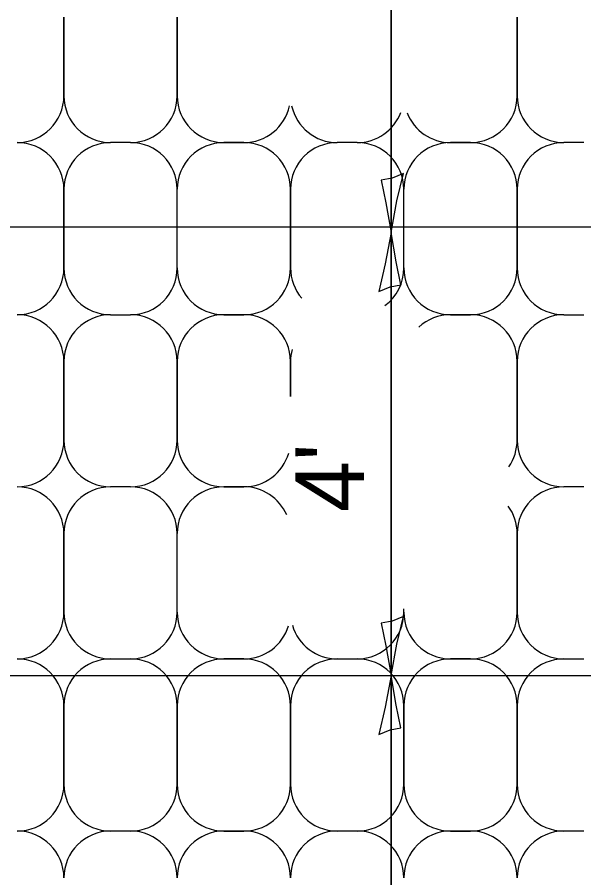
# Model space of a CAD drawing. Extents: x 0 to 2.83, y -0.07 to 1.83.
# Drawn here: x 0.8619 to 0.958, y 0.6316 to 0.7773 of the extents above; entities that cross this region are included whole.
import ezdxf

# ---------------------------------------------------------------- set-up
doc = ezdxf.new("R2010")
doc.units = 0
doc.layers.add('RD_Pr_Roadway_Dimensions', color=7, linetype='Continuous')
doc.layers.add('SH_General_Details', color=7, linetype='Continuous')

msp = doc.modelspace()

# ---------------------------------------------------------------- linework, layer by layer
at = {"layer": 'RD_Pr_Roadway_Dimensions'}
for p, q in [((0.9252951411267712, 0.8751264969507851), (0.9252951411267712, 0.7408693302872279)), ((0.9252951411267712, 0.34526399695898086), (0.9252951411267712, 0.8290673302809396))]:
    msp.add_line(p, q, dxfattribs=at)
for points in [[(0.9273871411344007, 0.7508673302928606), (0.9254651411240891, 0.7500533302823701), (0.9236231411358312, 0.7497393302919962), (0.9244291411301091, 0.7458693302872279), (0.9252951411267712, 0.7408693302872279), (0.92626514113601, 0.7462033302786448)], [(0.9232031411392584, 0.7308713302808502), (0.9251251411301985, 0.7316853302913406), (0.926967141137828, 0.7319993302824596), (0.9261611411234334, 0.7358693302872279), (0.9252951411267712, 0.7408693302872279), (0.9243251411383941, 0.7355353302756944)], [(0.9273871411344007, 0.6758315802815059), (0.9254651411240891, 0.6750175802903869), (0.9236231411358312, 0.6747035802798965), (0.9244291411301091, 0.6708335802952448), (0.9252951411267712, 0.6658335802952448), (0.92626514113601, 0.6711675802866617)], [(0.9232031411392584, 0.6558355802896121), (0.9251251411301985, 0.656649580279986), (0.926967141137828, 0.6569635802904764), (0.9261611411234334, 0.6608335802952447), (0.9252951411267712, 0.6658335802952448), (0.9243251411383941, 0.6604995802837113)]]:
    msp.add_lwpolyline(points, close=True, dxfattribs=at)
at = {"layer": 'SH_General_Details'}
for p, q in [((0.8698515577977494, 0.7773224136235812), (0.8698515577977494, 0.7640065802934268)), ((0.8698515577977494, 0.7640065802934268), (0.8698515577977494, 0.7773224136235812)), ((0.8890573911329701, 0.7773224136235812), (0.8890573911329701, 0.7640065802934268)), ((0.8890573911329701, 0.7640065802934268), (0.8890573911329701, 0.7773224136235812)), ((0.9466748911401227, 0.7640065802934268), (0.9466748911401227, 0.7773224136235812)), ((0.9466748911401227, 0.7773224136235812), (0.9466748911401227, 0.7640065802934268)), ((0.8811407244665518, 0.7560899136262634), (0.8777682244641677, 0.7560899136262634)), ((0.8811407244665518, 0.7560899136262634), (0.8777682244641677, 0.7560899136262634)), ((0.8969740578001335, 0.7560899136262634), (0.9003465578025177, 0.7560899136262634)), ((0.9003465578025177, 0.7560899136262634), (0.8969740578001335, 0.7560899136262634)), ((0.9195523911377386, 0.7560899136262634), (0.9161798911353544, 0.7560899136262634)), ((0.9195523911377386, 0.7560899136262634), (0.9161798911353544, 0.7560899136262634)), ((0.9387582244737044, 0.7560899136262634), (0.9353857244713202, 0.7560899136262634)), ((0.9353857244713202, 0.7560899136262634), (0.9387582244737044, 0.7560899136262634)), ((0.9579640577895537, 0.7560899136262634), (0.9545915578072861, 0.7560899136262634)), ((0.9579640577895537, 0.7560899136262634), (0.9545915578072861, 0.7560899136262634)), ((0.8698515577977494, 0.7348574136095741), (0.8698515577977494, 0.7481732469598451)), ((0.8698515577977494, 0.7481732469598451), (0.8698515577977494, 0.7348574136095741)), ((0.8698515577977494, 0.7481732469598451), (0.8698515577977494, 0.7348574136095741)), ((0.8890573911329701, 0.7348574136095741), (0.8890573911329701, 0.7481732469598451)), ((0.8890573911329701, 0.7348574136095741), (0.8890573911329701, 0.7481732469598451)), ((0.8890573911329701, 0.7348574136095741), (0.8890573911329701, 0.7481732469598451)), ((0.908263224468936, 0.7348574136095741), (0.908263224468936, 0.7481732469598451)), ((0.908263224468936, 0.7481732469598451), (0.908263224468936, 0.7348574136095741)), ((0.908263224468936, 0.7481732469598451), (0.908263224468936, 0.7348574136095741)), ((0.9274690578049019, 0.7348574136095741), (0.9274690578049019, 0.7481732469598451)), ((0.9274690578049019, 0.7348574136095741), (0.9274690578049019, 0.7481732469598451)), ((0.9274690578049019, 0.7348574136095741), (0.9274690578049019, 0.7481732469598451)), ((0.9466748911401227, 0.7348574136095741), (0.9466748911401227, 0.7481732469598451)), ((0.9466748911401227, 0.7481732469598451), (0.9466748911401227, 0.7348574136095741)), ((0.9466748911401227, 0.7481732469598451), (0.9466748911401227, 0.7348574136095741)), ((0.5877775577967956, 0.7418335802952447), (1.0437775577967956, 0.7418335802952447)), ((0.9252951411267712, 0.7408693302872279), (0.9252951411267712, 0.6658335802952448)), ((0.8777682244641677, 0.7269407469431558), (0.8811407244665518, 0.7269407469431558)), ((0.8777682244641677, 0.7269407469431558), (0.8811407244665518, 0.7269407469431558)), ((0.8969740578001335, 0.7269407469431558), (0.9003465578025177, 0.7269407469431558)), ((0.9003465578025177, 0.7269407469431558), (0.8969740578001335, 0.7269407469431558)), ((0.8969740578001335, 0.7269407469431558), (0.9003465578025177, 0.7269407469431558)), ((0.9353857244713202, 0.7269407469431558), (0.9387582244737044, 0.7269407469431558)), ((0.9353857244713202, 0.7269407469431558), (0.9387582244737044, 0.7269407469431558)), ((0.9387582244737044, 0.7269407469431558), (0.9353857244713202, 0.7269407469431558)), ((0.9545915578072861, 0.7269407469431558), (0.9579640577895537, 0.7269407469431558)), ((0.9545915578072861, 0.7269407469431558), (0.9579640577895537, 0.7269407469431558)), ((0.8698515577977494, 0.7190240802767375), (0.8698515577977494, 0.7057082469465831)), ((0.8698515577977494, 0.7057082469465831), (0.8698515577977494, 0.7190240802767375)), ((0.8890573911329701, 0.7190240802767375), (0.8890573911329701, 0.7057082469465831)), ((0.8890573911329701, 0.7057082469465831), (0.8890573911329701, 0.7190240802767375)), ((0.908263224468936, 0.7190240802767375), (0.908263224468936, 0.7130834136205414)), ((0.908263224468936, 0.7130834136205414), (0.908263224468936, 0.7190240802767375)), ((0.9466748911401227, 0.7057082469465831), (0.9466748911401227, 0.7190240802767375)), ((0.9466748911401227, 0.7190240802767375), (0.9466748911401227, 0.7057082469465831)), ((0.8811407244665518, 0.6977915802794197), (0.8777682244641677, 0.6977915802794197)), ((0.8811407244665518, 0.6977915802794197), (0.8777682244641677, 0.6977915802794197)), ((0.8969740578001335, 0.6977915802794197), (0.9003465578025177, 0.6977915802794197)), ((0.9003465578025177, 0.6977915802794197), (0.8969740578001335, 0.6977915802794197)), ((0.9579640577895537, 0.6977915802794197), (0.9545915578072861, 0.6977915802794197)), ((0.9579640577895537, 0.6977915802794197), (0.9545915578072861, 0.6977915802794197)), ((0.8698515577977494, 0.676559080282847), (0.8698515577977494, 0.6898749136130014)), ((0.8698515577977494, 0.6898749136130014), (0.8698515577977494, 0.676559080282847)), ((0.8698515577977494, 0.6898749136130014), (0.8698515577977494, 0.676559080282847)), ((0.8890573911329701, 0.676559080282847), (0.8890573911329701, 0.6898749136130014)), ((0.8890573911329701, 0.676559080282847), (0.8890573911329701, 0.6898749136130014)), ((0.8890573911329701, 0.676559080282847), (0.8890573911329701, 0.6898749136130014)), ((0.9466748911401227, 0.676559080282847), (0.9466748911401227, 0.6898749136130014)), ((0.9466748911401227, 0.6898749136130014), (0.9466748911401227, 0.676559080282847)), ((0.9466748911401227, 0.6898749136130014), (0.9466748911401227, 0.676559080282847)), ((0.9274690578049019, 0.676559080282847), (0.9274690578049019, 0.6771148302952448)), ((0.9274690578049019, 0.676559080282847), (0.9274690578049019, 0.6771148302952448)), ((0.9274690578049019, 0.676559080282847), (0.9274690578049019, 0.6771148302952448)), ((0.8777682244641677, 0.6686424136164286), (0.8811407244665518, 0.6686424136164286)), ((0.8777682244641677, 0.6686424136164286), (0.8811407244665518, 0.6686424136164286)), ((0.8969740578001335, 0.6686424136164286), (0.9003465578025177, 0.6686424136164286)), ((0.8969740578001335, 0.6686424136164286), (0.9003465578025177, 0.6686424136164286)), ((0.9003465578025177, 0.6686424136164286), (0.8969740578001335, 0.6686424136164286)), ((0.9161798911353544, 0.6686424136164286), (0.9195523911377386, 0.6686424136164286)), ((0.9161798911353544, 0.6686424136164286), (0.9195523911377386, 0.6686424136164286)), ((0.9353857244713202, 0.6686424136164286), (0.9387582244737044, 0.6686424136164286)), ((0.9353857244713202, 0.6686424136164286), (0.9387582244737044, 0.6686424136164286)), ((0.9387582244737044, 0.6686424136164286), (0.9353857244713202, 0.6686424136164286)), ((0.9545915578072861, 0.6686424136164286), (0.9579640577895537, 0.6686424136164286)), ((0.9545915578072861, 0.6686424136164286), (0.9579640577895537, 0.6686424136164286)), ((0.5877775577967956, 0.6658335802952448), (1.0437775577967956, 0.6658335802952448)), ((0.9252951411267712, 0.6658335802952448), (0.9252951411267712, 0.4916669136288264)), ((0.8698515577977494, 0.6607257469492653), (0.8698515577977494, 0.6474099136191108)), ((0.8698515577977494, 0.6474099136191108), (0.8698515577977494, 0.6607257469492653)), ((0.8890573911329701, 0.6607257469492653), (0.8890573911329701, 0.6474099136191108)), ((0.8890573911329701, 0.6474099136191108), (0.8890573911329701, 0.6607257469492653)), ((0.908263224468936, 0.6607257469492653), (0.908263224468936, 0.6474099136191108)), ((0.908263224468936, 0.6474099136191108), (0.908263224468936, 0.6607257469492653)), ((0.9274690578049019, 0.6607257469492653), (0.9274690578049019, 0.6474099136191108)), ((0.9274690578049019, 0.6474099136191108), (0.9274690578049019, 0.6607257469492653)), ((0.9466748911401227, 0.6607257469492653), (0.9466748911401227, 0.6474099136191108)), ((0.9466748911401227, 0.6474099136191108), (0.9466748911401227, 0.6607257469492653)), ((0.8811407244665518, 0.6394932469526925), (0.8777682244641677, 0.6394932469526925)), ((0.8811407244665518, 0.6394932469526925), (0.8777682244641677, 0.6394932469526925)), ((0.8969740578001335, 0.6394932469526925), (0.9003465578025177, 0.6394932469526925)), ((0.9003465578025177, 0.6394932469526925), (0.8969740578001335, 0.6394932469526925)), ((0.9195523911377386, 0.6394932469526925), (0.9161798911353544, 0.6394932469526925)), ((0.9195523911377386, 0.6394932469526925), (0.9161798911353544, 0.6394932469526925)), ((0.9353857244713202, 0.6394932469526925), (0.9387582244737044, 0.6394932469526925)), ((0.9387582244737044, 0.6394932469526925), (0.9353857244713202, 0.6394932469526925)), ((0.9579640577895537, 0.6394932469526925), (0.9545915578072861, 0.6394932469526925)), ((0.9579640577895537, 0.6394932469526925), (0.9545915578072861, 0.6394932469526925))]:
    msp.add_line(p, q, dxfattribs=at)
for centre, start, end in [((0.8619351982733204, 0.7640068401100734), 270, 360), ((0.8777685316069022, 0.7640068401100734), 180, 270), ((0.8811410316092864, 0.7640068401100734), 270, 360), ((0.8969743649428681, 0.7640068401100734), 180, 270), ((0.938758531616439, 0.7640068401100734), 270, 360), ((0.9545918649500206, 0.7640068401100734), 180, 270), ((0.9003468649452522, 0.7640068401100734), 270, 347.71990277777775), ((0.9161801982780888, 0.7640068401100734), 192.44329166666665, 270), ((0.919552698280473, 0.7640068401100734), 270, 339.1636611111111), ((0.9353860316140548, 0.7640068401100734), 201.32966666666667, 270), ((0.8619351982733204, 0.7481735067764916), 0, 90), ((0.8777685316069022, 0.7481735067764916), 90, 180), ((0.8811410316092864, 0.7481735067764916), 0, 90), ((0.8969743649428681, 0.7481735067764916), 90, 180), ((0.9003468649452522, 0.7481735067764916), 0, 90), ((0.9161801982780888, 0.7481735067764916), 90, 180), ((0.919552698280473, 0.7481735067764916), 0, 90), ((0.9353860316140548, 0.7481735067764916), 90, 180), ((0.938758531616439, 0.7481735067764916), 0, 90), ((0.9545918649500206, 0.7481735067764916), 90, 180), ((0.8619351982733204, 0.7348576734463372), 270, 360), ((0.8777685316069022, 0.7348576734463372), 180, 270), ((0.8811410316092864, 0.7348576734463372), 270, 360), ((0.8969743649428681, 0.7348576734463372), 180, 270), ((0.9003468649452522, 0.7348576734463372), 270, 360), ((0.9161801982780888, 0.7348576734463372), 180, 220.48505555555556), ((0.919552698280473, 0.7348576734463372), 306.4627194444444, 360), ((0.9353860316140548, 0.7348576734463372), 180, 270), ((0.938758531616439, 0.7348576734463372), 270, 360), ((0.9545918649500206, 0.7348576734463372), 180, 270), ((0.8619351982733204, 0.7190243401127556), 0, 90), ((0.8777685316069022, 0.7190243401127556), 90, 180), ((0.8811410316092864, 0.7190243401127556), 0, 90), ((0.8969743649428681, 0.7190243401127556), 90, 180), ((0.9003468649452522, 0.7190243401127556), 0, 90), ((0.9353860316140548, 0.7190243401127556), 90, 132.80562500000002), ((0.938758531616439, 0.7190243401127556), 0, 90), ((0.9545918649500206, 0.7190243401127556), 90, 180), ((0.9161801982780888, 0.7190243401127556), 165.32176666666666, 180), ((0.8619351982733204, 0.7057085067826011), 270, 360), ((0.8777685316069022, 0.7057085067826011), 180, 270), ((0.8811410316092864, 0.7057085067826011), 270, 360), ((0.8969743649428681, 0.7057085067826011), 180, 270), ((0.938758531616439, 0.7057085067826011), 325.2494388888889, 360), ((0.9545918649500206, 0.7057085067826011), 180, 270), ((0.9003468649452522, 0.7057085067826011), 270, 343.87885), ((0.8619351982733204, 0.6898751734497646), 0, 90), ((0.8777685316069022, 0.6898751734497646), 90, 180), ((0.8811410316092864, 0.6898751734497646), 0, 90), ((0.8969743649428681, 0.6898751734497646), 90, 180), ((0.9003468649452522, 0.6898751734497646), 23.422419444444444, 90), ((0.9545918649500206, 0.6898751734497646), 90, 180), ((0.938758531616439, 0.6898751734497646), 5.684341886080802e-14, 36.070777777777835), ((0.8619351982733204, 0.6765593400994936), 270, 360), ((0.8777685316069022, 0.6765593400994936), 180, 270), ((0.8811410316092864, 0.6765593400994936), 270, 360), ((0.8969743649428681, 0.6765593400994936), 180, 270), ((0.919552698280473, 0.6765593400994936), 270, 360), ((0.9353860316140548, 0.6765593400994936), 180, 270), ((0.938758531616439, 0.6765593400994936), 270, 360), ((0.9545918649500206, 0.6765593400994936), 180, 270), ((0.9003468649452522, 0.6765593400994936), 270, 343.1462138888889), ((0.9161801982780888, 0.6765593400994936), 196.136175, 270), ((0.8619351982733204, 0.6607260067659119), 0, 90), ((0.8777685316069022, 0.6607260067659119), 90, 180), ((0.8811410316092864, 0.6607260067659119), 0, 90), ((0.8969743649428681, 0.6607260067659119), 90, 180), ((0.9003468649452522, 0.6607260067659119), 0, 90), ((0.9161801982780888, 0.6607260067659119), 90, 180), ((0.919552698280473, 0.6607260067659119), 0, 90), ((0.9353860316140548, 0.6607260067659119), 90, 180), ((0.938758531616439, 0.6607260067659119), 0, 90), ((0.9545918649500206, 0.6607260067659119), 90, 180), ((0.8619351982733204, 0.6474101734357575), 270, 360), ((0.8777685316069022, 0.6474101734357575), 180, 270), ((0.8811410316092864, 0.6474101734357575), 270, 360), ((0.8969743649428681, 0.6474101734357575), 180, 270), ((0.9003468649452522, 0.6474101734357575), 270, 360), ((0.9161801982780888, 0.6474101734357575), 180, 270), ((0.919552698280473, 0.6474101734357575), 270, 360), ((0.9353860316140548, 0.6474101734357575), 180, 270), ((0.938758531616439, 0.6474101734357575), 270, 360), ((0.9545918649500206, 0.6474101734357575), 180, 270), ((0.8619351982733204, 0.6315768401029208), 0, 90), ((0.8777685316069022, 0.6315768401029208), 90, 180), ((0.8811410316092864, 0.6315768401029208), 0, 90), ((0.8969743649428681, 0.6315768401029208), 90, 180), ((0.9003468649452522, 0.6315768401029208), 0, 90), ((0.9161801982780888, 0.6315768401029208), 90, 180), ((0.919552698280473, 0.6315768401029208), 0, 90), ((0.9353860316140548, 0.6315768401029208), 90, 180), ((0.938758531616439, 0.6315768401029208), 0, 90), ((0.9545918649500206, 0.6315768401029208), 90, 180)]:
    msp.add_arc(centre, 0.007916666666666666, start, end, dxfattribs=at)

# ---------------------------------------------------------------- texts
at = {"layer": 'RD_Pr_Roadway_Dimensions'}
msp.add_text("4'", height=0.011666669999999999, rotation=90, dxfattribs=at).set_placement((0.9207244200175598, 0.6934937709512601))

doc.saveas('drawing.dxf')
